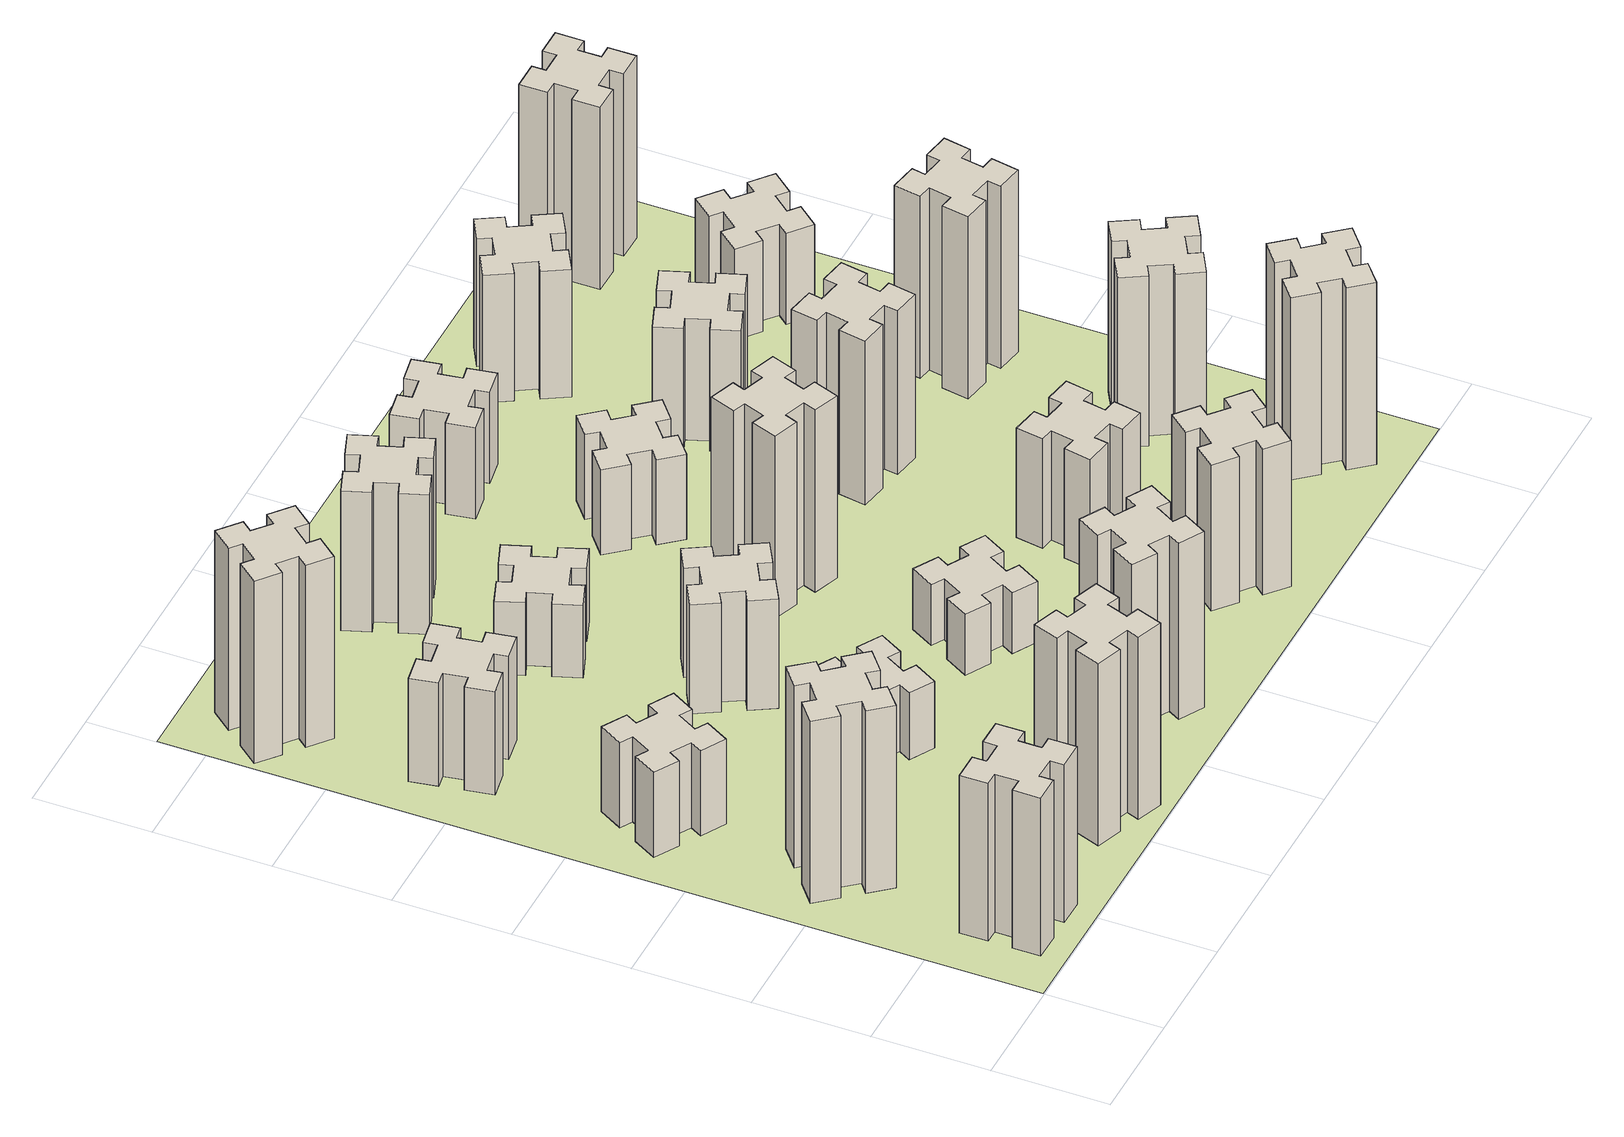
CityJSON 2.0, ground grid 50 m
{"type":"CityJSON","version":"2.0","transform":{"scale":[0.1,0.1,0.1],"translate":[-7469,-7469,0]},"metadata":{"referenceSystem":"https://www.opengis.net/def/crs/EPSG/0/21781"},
"CityObjects":{
"building1":{"type":"Building","attributes":{"class":"1000","function":"1000","usage":"1000","yearOfConstruction":2016,"roofType":"1000","measuredHeight":78,"storeysAboveGround":30,"storeysBelowGround":0},"geometry":[{"type":"Solid","lod":"1","boundaries":[[[[0,1,2,3,4,5,6,7,8,9,10,11,12,13,14,15,16,17,18,19]],[[17,16,20,21]],[[16,15,22,20]],[[15,14,23,22]],[[14,13,24,23]],[[13,12,25,24]],[[12,11,26,25]],[[11,10,27,26]],[[10,9,28,27]],[[9,8,29,28]],[[8,7,30,29]],[[7,6,31,30]],[[6,5,32,31]],[[5,4,33,32]],[[4,3,34,33]],[[3,2,35,34]],[[2,1,36,35]],[[1,0,37,36]],[[0,19,38,37]],[[19,18,39,38]],[[18,17,21,39]],[[24,25,26,27,28,29,30,31,32,33,34,35,36,37,38,39,21,20,22,23]]]]}]},
"building2":{"type":"Building","attributes":{"class":"1000","function":"1000","usage":"1000","yearOfConstruction":2016,"roofType":"1000","measuredHeight":90,"storeysAboveGround":30,"storeysBelowGround":0},"geometry":[{"type":"Solid","lod":"1","boundaries":[[[[40,41,42,43,44,45,46,47,48,49,50,51,52,53,54,55,56,57,58,59]],[[57,56,60,61]],[[56,55,62,60]],[[55,54,63,62]],[[54,53,64,63]],[[53,52,65,64]],[[52,51,66,65]],[[51,50,67,66]],[[50,49,68,67]],[[49,48,69,68]],[[48,47,70,69]],[[47,46,71,70]],[[46,45,72,71]],[[45,44,73,72]],[[44,43,74,73]],[[43,42,75,74]],[[42,41,76,75]],[[41,40,77,76]],[[40,59,78,77]],[[59,58,79,78]],[[58,57,61,79]],[[64,65,66,67,68,69,70,71,72,73,74,75,76,77,78,79,61,60,62,63]]]]}]},
"building3":{"type":"Building","attributes":{"class":"1000","function":"1000","usage":"1000","yearOfConstruction":2016,"roofType":"1000","measuredHeight":42,"storeysAboveGround":30,"storeysBelowGround":0},"geometry":[{"type":"Solid","lod":"1","boundaries":[[[[80,81,82,83,84,85,86,87,88,89,90,91,92,93,94,95,96,97,98,99]],[[97,96,100,101]],[[96,95,102,100]],[[95,94,103,102]],[[94,93,104,103]],[[93,92,105,104]],[[92,91,106,105]],[[91,90,107,106]],[[90,89,108,107]],[[89,88,109,108]],[[88,87,110,109]],[[87,86,111,110]],[[86,85,112,111]],[[85,84,113,112]],[[84,83,114,113]],[[83,82,115,114]],[[82,81,116,115]],[[81,80,117,116]],[[80,99,118,117]],[[99,98,119,118]],[[98,97,101,119]],[[104,105,106,107,108,109,110,111,112,113,114,115,116,117,118,119,101,100,102,103]]]]}]},
"building4":{"type":"Building","attributes":{"class":"1000","function":"1000","usage":"1000","yearOfConstruction":2016,"roofType":"1000","measuredHeight":51,"storeysAboveGround":30,"storeysBelowGround":0},"geometry":[{"type":"Solid","lod":"1","boundaries":[[[[120,121,122,123,124,125,126,127,128,129,130,131,132,133,134,135,136,137,138,139]],[[137,136,140,141]],[[136,135,142,140]],[[135,134,143,142]],[[134,133,144,143]],[[133,132,145,144]],[[132,131,146,145]],[[131,130,147,146]],[[130,129,148,147]],[[129,128,149,148]],[[128,127,150,149]],[[127,126,151,150]],[[126,125,152,151]],[[125,124,153,152]],[[124,123,154,153]],[[123,122,155,154]],[[122,121,156,155]],[[121,120,157,156]],[[120,139,158,157]],[[139,138,159,158]],[[138,137,141,159]],[[144,145,146,147,148,149,150,151,152,153,154,155,156,157,158,159,141,140,142,143]]]]}]},
"building5":{"type":"Building","attributes":{"class":"1000","function":"1000","usage":"1000","yearOfConstruction":2016,"roofType":"1000","measuredHeight":90,"storeysAboveGround":30,"storeysBelowGround":0},"geometry":[{"type":"Solid","lod":"1","boundaries":[[[[160,161,162,163,164,165,166,167,168,169,170,171,172,173,174,175,176,177,178,179]],[[177,176,180,181]],[[176,175,182,180]],[[175,174,183,182]],[[174,173,184,183]],[[173,172,185,184]],[[172,171,186,185]],[[171,170,187,186]],[[170,169,188,187]],[[169,168,189,188]],[[168,167,190,189]],[[167,166,191,190]],[[166,165,192,191]],[[165,164,193,192]],[[164,163,194,193]],[[163,162,195,194]],[[162,161,196,195]],[[161,160,197,196]],[[160,179,198,197]],[[179,178,199,198]],[[178,177,181,199]],[[184,185,186,187,188,189,190,191,192,193,194,195,196,197,198,199,181,180,182,183]]]]}]},
"building6":{"type":"Building","attributes":{"class":"1000","function":"1000","usage":"1000","yearOfConstruction":2016,"roofType":"1000","measuredHeight":90,"storeysAboveGround":30,"storeysBelowGround":0},"geometry":[{"type":"Solid","lod":"1","boundaries":[[[[200,201,202,203,204,205,206,207,208,209,210,211,212,213,214,215,216,217,218,219]],[[217,216,220,221]],[[216,215,222,220]],[[215,214,223,222]],[[214,213,224,223]],[[213,212,225,224]],[[212,211,226,225]],[[211,210,227,226]],[[210,209,228,227]],[[209,208,229,228]],[[208,207,230,229]],[[207,206,231,230]],[[206,205,232,231]],[[205,204,233,232]],[[204,203,234,233]],[[203,202,235,234]],[[202,201,236,235]],[[201,200,237,236]],[[200,219,238,237]],[[219,218,239,238]],[[218,217,221,239]],[[224,225,226,227,228,229,230,231,232,233,234,235,236,237,238,239,221,220,222,223]]]]}]},
"building7":{"type":"Building","attributes":{"class":"1000","function":"1000","usage":"1000","yearOfConstruction":2016,"roofType":"1000","measuredHeight":33,"storeysAboveGround":30,"storeysBelowGround":0},"geometry":[{"type":"Solid","lod":"1","boundaries":[[[[240,241,242,243,244,245,246,247,248,249,250,251,252,253,254,255,256,257,258,259]],[[257,256,260,261]],[[256,255,262,260]],[[255,254,263,262]],[[254,253,264,263]],[[253,252,265,264]],[[252,251,266,265]],[[251,250,267,266]],[[250,249,268,267]],[[249,248,269,268]],[[248,247,270,269]],[[247,246,271,270]],[[246,245,272,271]],[[245,244,273,272]],[[244,243,274,273]],[[243,242,275,274]],[[242,241,276,275]],[[241,240,277,276]],[[240,259,278,277]],[[259,258,279,278]],[[258,257,261,279]],[[264,265,266,267,268,269,270,271,272,273,274,275,276,277,278,279,261,260,262,263]]]]}]},
"building8":{"type":"Building","attributes":{"class":"1000","function":"1000","usage":"1000","yearOfConstruction":2016,"roofType":"1000","measuredHeight":54,"storeysAboveGround":30,"storeysBelowGround":0},"geometry":[{"type":"Solid","lod":"1","boundaries":[[[[280,281,282,283,284,285,286,287,288,289,290,291,292,293,294,295,296,297,298,299]],[[297,296,300,301]],[[296,295,302,300]],[[295,294,303,302]],[[294,293,304,303]],[[293,292,305,304]],[[292,291,306,305]],[[291,290,307,306]],[[290,289,308,307]],[[289,288,309,308]],[[288,287,310,309]],[[287,286,311,310]],[[286,285,312,311]],[[285,284,313,312]],[[284,283,314,313]],[[283,282,315,314]],[[282,281,316,315]],[[281,280,317,316]],[[280,299,318,317]],[[299,298,319,318]],[[298,297,301,319]],[[304,305,306,307,308,309,310,311,312,313,314,315,316,317,318,319,301,300,302,303]]]]}]},
"building9":{"type":"Building","attributes":{"class":"1000","function":"1000","usage":"1000","yearOfConstruction":2016,"roofType":"1000","measuredHeight":87,"storeysAboveGround":30,"storeysBelowGround":0},"geometry":[{"type":"Solid","lod":"1","boundaries":[[[[320,321,322,323,324,325,326,327,328,329,330,331,332,333,334,335,336,337,338,339]],[[337,336,340,341]],[[336,335,342,340]],[[335,334,343,342]],[[334,333,344,343]],[[333,332,345,344]],[[332,331,346,345]],[[331,330,347,346]],[[330,329,348,347]],[[329,328,349,348]],[[328,327,350,349]],[[327,326,351,350]],[[326,325,352,351]],[[325,324,353,352]],[[324,323,354,353]],[[323,322,355,354]],[[322,321,356,355]],[[321,320,357,356]],[[320,339,358,357]],[[339,338,359,358]],[[338,337,341,359]],[[344,345,346,347,348,349,350,351,352,353,354,355,356,357,358,359,341,340,342,343]]]]}]},
"building10":{"type":"Building","attributes":{"class":"1000","function":"1000","usage":"1000","yearOfConstruction":2016,"roofType":"1000","measuredHeight":36,"storeysAboveGround":30,"storeysBelowGround":0},"geometry":[{"type":"Solid","lod":"1","boundaries":[[[[360,361,362,363,364,365,366,367,368,369,370,371,372,373,374,375,376,377,378,379]],[[377,376,380,381]],[[376,375,382,380]],[[375,374,383,382]],[[374,373,384,383]],[[373,372,385,384]],[[372,371,386,385]],[[371,370,387,386]],[[370,369,388,387]],[[369,368,389,388]],[[368,367,390,389]],[[367,366,391,390]],[[366,365,392,391]],[[365,364,393,392]],[[364,363,394,393]],[[363,362,395,394]],[[362,361,396,395]],[[361,360,397,396]],[[360,379,398,397]],[[379,378,399,398]],[[378,377,381,399]],[[384,385,386,387,388,389,390,391,392,393,394,395,396,397,398,399,381,380,382,383]]]]}]},
"building11":{"type":"Building","attributes":{"class":"1000","function":"1000","usage":"1000","yearOfConstruction":2016,"roofType":"1000","measuredHeight":69,"storeysAboveGround":30,"storeysBelowGround":0},"geometry":[{"type":"Solid","lod":"1","boundaries":[[[[400,401,402,403,404,405,406,407,408,409,410,411,412,413,414,415,416,417,418,419]],[[417,416,420,421]],[[416,415,422,420]],[[415,414,423,422]],[[414,413,424,423]],[[413,412,425,424]],[[412,411,426,425]],[[411,410,427,426]],[[410,409,428,427]],[[409,408,429,428]],[[408,407,430,429]],[[407,406,431,430]],[[406,405,432,431]],[[405,404,433,432]],[[404,403,434,433]],[[403,402,435,434]],[[402,401,436,435]],[[401,400,437,436]],[[400,419,438,437]],[[419,418,439,438]],[[418,417,421,439]],[[424,425,426,427,428,429,430,431,432,433,434,435,436,437,438,439,421,420,422,423]]]]}]},
"building12":{"type":"Building","attributes":{"class":"1000","function":"1000","usage":"1000","yearOfConstruction":2016,"roofType":"1000","measuredHeight":30,"storeysAboveGround":30,"storeysBelowGround":0},"geometry":[{"type":"Solid","lod":"1","boundaries":[[[[440,441,442,443,444,445,446,447,448,449,450,451,452,453,454,455,456,457,458,459]],[[457,456,460,461]],[[456,455,462,460]],[[455,454,463,462]],[[454,453,464,463]],[[453,452,465,464]],[[452,451,466,465]],[[451,450,467,466]],[[450,449,468,467]],[[449,448,469,468]],[[448,447,470,469]],[[447,446,471,470]],[[446,445,472,471]],[[445,444,473,472]],[[444,443,474,473]],[[443,442,475,474]],[[442,441,476,475]],[[441,440,477,476]],[[440,459,478,477]],[[459,458,479,478]],[[458,457,461,479]],[[464,465,466,467,468,469,470,471,472,473,474,475,476,477,478,479,461,460,462,463]]]]}]},
"building13":{"type":"Building","attributes":{"class":"1000","function":"1000","usage":"1000","yearOfConstruction":2016,"roofType":"1000","measuredHeight":90,"storeysAboveGround":30,"storeysBelowGround":0},"geometry":[{"type":"Solid","lod":"1","boundaries":[[[[480,481,482,483,484,485,486,487,488,489,490,491,492,493,494,495,496,497,498,499]],[[497,496,500,501]],[[496,495,502,500]],[[495,494,503,502]],[[494,493,504,503]],[[493,492,505,504]],[[492,491,506,505]],[[491,490,507,506]],[[490,489,508,507]],[[489,488,509,508]],[[488,487,510,509]],[[487,486,511,510]],[[486,485,512,511]],[[485,484,513,512]],[[484,483,514,513]],[[483,482,515,514]],[[482,481,516,515]],[[481,480,517,516]],[[480,499,518,517]],[[499,498,519,518]],[[498,497,501,519]],[[504,505,506,507,508,509,510,511,512,513,514,515,516,517,518,519,501,500,502,503]]]]}]},
"building14":{"type":"Building","attributes":{"class":"1000","function":"1000","usage":"1000","yearOfConstruction":2016,"roofType":"1000","measuredHeight":72,"storeysAboveGround":30,"storeysBelowGround":0},"geometry":[{"type":"Solid","lod":"1","boundaries":[[[[520,521,522,523,524,525,526,527,528,529,530,531,532,533,534,535,536,537,538,539]],[[537,536,540,541]],[[536,535,542,540]],[[535,534,543,542]],[[534,533,544,543]],[[533,532,545,544]],[[532,531,546,545]],[[531,530,547,546]],[[530,529,548,547]],[[529,528,549,548]],[[528,527,550,549]],[[527,526,551,550]],[[526,525,552,551]],[[525,524,553,552]],[[524,523,554,553]],[[523,522,555,554]],[[522,521,556,555]],[[521,520,557,556]],[[520,539,558,557]],[[539,538,559,558]],[[538,537,541,559]],[[544,545,546,547,548,549,550,551,552,553,554,555,556,557,558,559,541,540,542,543]]]]}]},
"building15":{"type":"Building","attributes":{"class":"1000","function":"1000","usage":"1000","yearOfConstruction":2016,"roofType":"1000","measuredHeight":42,"storeysAboveGround":30,"storeysBelowGround":0},"geometry":[{"type":"Solid","lod":"1","boundaries":[[[[560,561,562,563,564,565,566,567,568,569,570,571,572,573,574,575,576,577,578,579]],[[577,576,580,581]],[[576,575,582,580]],[[575,574,583,582]],[[574,573,584,583]],[[573,572,585,584]],[[572,571,586,585]],[[571,570,587,586]],[[570,569,588,587]],[[569,568,589,588]],[[568,567,590,589]],[[567,566,591,590]],[[566,565,592,591]],[[565,564,593,592]],[[564,563,594,593]],[[563,562,595,594]],[[562,561,596,595]],[[561,560,597,596]],[[560,579,598,597]],[[579,578,599,598]],[[578,577,581,599]],[[584,585,586,587,588,589,590,591,592,593,594,595,596,597,598,599,581,580,582,583]]]]}]},
"building16":{"type":"Building","attributes":{"class":"1000","function":"1000","usage":"1000","yearOfConstruction":2016,"roofType":"1000","measuredHeight":45,"storeysAboveGround":30,"storeysBelowGround":0},"geometry":[{"type":"Solid","lod":"1","boundaries":[[[[600,601,602,603,604,605,606,607,608,609,610,611,612,613,614,615,616,617,618,619]],[[617,616,620,621]],[[616,615,622,620]],[[615,614,623,622]],[[614,613,624,623]],[[613,612,625,624]],[[612,611,626,625]],[[611,610,627,626]],[[610,609,628,627]],[[609,608,629,628]],[[608,607,630,629]],[[607,606,631,630]],[[606,605,632,631]],[[605,604,633,632]],[[604,603,634,633]],[[603,602,635,634]],[[602,601,636,635]],[[601,600,637,636]],[[600,619,638,637]],[[619,618,639,638]],[[618,617,621,639]],[[624,625,626,627,628,629,630,631,632,633,634,635,636,637,638,639,621,620,622,623]]]]}]},
"building17":{"type":"Building","attributes":{"class":"1000","function":"1000","usage":"1000","yearOfConstruction":2016,"roofType":"1000","measuredHeight":54,"storeysAboveGround":30,"storeysBelowGround":0},"geometry":[{"type":"Solid","lod":"1","boundaries":[[[[640,641,642,643,644,645,646,647,648,649,650,651,652,653,654,655,656,657,658,659]],[[657,656,660,661]],[[656,655,662,660]],[[655,654,663,662]],[[654,653,664,663]],[[653,652,665,664]],[[652,651,666,665]],[[651,650,667,666]],[[650,649,668,667]],[[649,648,669,668]],[[648,647,670,669]],[[647,646,671,670]],[[646,645,672,671]],[[645,644,673,672]],[[644,643,674,673]],[[643,642,675,674]],[[642,641,676,675]],[[641,640,677,676]],[[640,659,678,677]],[[659,658,679,678]],[[658,657,661,679]],[[664,665,666,667,668,669,670,671,672,673,674,675,676,677,678,679,661,660,662,663]]]]}]},
"building18":{"type":"Building","attributes":{"class":"1000","function":"1000","usage":"1000","yearOfConstruction":2016,"roofType":"1000","measuredHeight":81,"storeysAboveGround":30,"storeysBelowGround":0},"geometry":[{"type":"Solid","lod":"1","boundaries":[[[[680,681,682,683,684,685,686,687,688,689,690,691,692,693,694,695,696,697,698,699]],[[697,696,700,701]],[[696,695,702,700]],[[695,694,703,702]],[[694,693,704,703]],[[693,692,705,704]],[[692,691,706,705]],[[691,690,707,706]],[[690,689,708,707]],[[689,688,709,708]],[[688,687,710,709]],[[687,686,711,710]],[[686,685,712,711]],[[685,684,713,712]],[[684,683,714,713]],[[683,682,715,714]],[[682,681,716,715]],[[681,680,717,716]],[[680,699,718,717]],[[699,698,719,718]],[[698,697,701,719]],[[704,705,706,707,708,709,710,711,712,713,714,715,716,717,718,719,701,700,702,703]]]]}]},
"building19":{"type":"Building","attributes":{"class":"1000","function":"1000","usage":"1000","yearOfConstruction":2016,"roofType":"1000","measuredHeight":60,"storeysAboveGround":30,"storeysBelowGround":0},"geometry":[{"type":"Solid","lod":"1","boundaries":[[[[720,721,722,723,724,725,726,727,728,729,730,731,732,733,734,735,736,737,738,739]],[[737,736,740,741]],[[736,735,742,740]],[[735,734,743,742]],[[734,733,744,743]],[[733,732,745,744]],[[732,731,746,745]],[[731,730,747,746]],[[730,729,748,747]],[[729,728,749,748]],[[728,727,750,749]],[[727,726,751,750]],[[726,725,752,751]],[[725,724,753,752]],[[724,723,754,753]],[[723,722,755,754]],[[722,721,756,755]],[[721,720,757,756]],[[720,739,758,757]],[[739,738,759,758]],[[738,737,741,759]],[[744,745,746,747,748,749,750,751,752,753,754,755,756,757,758,759,741,740,742,743]]]]}]},
"building20":{"type":"Building","attributes":{"class":"1000","function":"1000","usage":"1000","yearOfConstruction":2016,"roofType":"1000","measuredHeight":90,"storeysAboveGround":30,"storeysBelowGround":0},"geometry":[{"type":"Solid","lod":"1","boundaries":[[[[760,761,762,763,764,765,766,767,768,769,770,771,772,773,774,775,776,777,778,779]],[[777,776,780,781]],[[776,775,782,780]],[[775,774,783,782]],[[774,773,784,783]],[[773,772,785,784]],[[772,771,786,785]],[[771,770,787,786]],[[770,769,788,787]],[[769,768,789,788]],[[768,767,790,789]],[[767,766,791,790]],[[766,765,792,791]],[[765,764,793,792]],[[764,763,794,793]],[[763,762,795,794]],[[762,761,796,795]],[[761,760,797,796]],[[760,779,798,797]],[[779,778,799,798]],[[778,777,781,799]],[[784,785,786,787,788,789,790,791,792,793,794,795,796,797,798,799,781,780,782,783]]]]}]},
"building21":{"type":"Building","attributes":{"class":"1000","function":"1000","usage":"1000","yearOfConstruction":2016,"roofType":"1000","measuredHeight":63,"storeysAboveGround":30,"storeysBelowGround":0},"geometry":[{"type":"Solid","lod":"1","boundaries":[[[[800,801,802,803,804,805,806,807,808,809,810,811,812,813,814,815,816,817,818,819]],[[817,816,820,821]],[[816,815,822,820]],[[815,814,823,822]],[[814,813,824,823]],[[813,812,825,824]],[[812,811,826,825]],[[811,810,827,826]],[[810,809,828,827]],[[809,808,829,828]],[[808,807,830,829]],[[807,806,831,830]],[[806,805,832,831]],[[805,804,833,832]],[[804,803,834,833]],[[803,802,835,834]],[[802,801,836,835]],[[801,800,837,836]],[[800,819,838,837]],[[819,818,839,838]],[[818,817,821,839]],[[824,825,826,827,828,829,830,831,832,833,834,835,836,837,838,839,821,820,822,823]]]]}]},
"building22":{"type":"Building","attributes":{"class":"1000","function":"1000","usage":"1000","yearOfConstruction":2016,"roofType":"1000","measuredHeight":84,"storeysAboveGround":30,"storeysBelowGround":0},"geometry":[{"type":"Solid","lod":"1","boundaries":[[[[840,841,842,843,844,845,846,847,848,849,850,851,852,853,854,855,856,857,858,859]],[[857,856,860,861]],[[856,855,862,860]],[[855,854,863,862]],[[854,853,864,863]],[[853,852,865,864]],[[852,851,866,865]],[[851,850,867,866]],[[850,849,868,867]],[[849,848,869,868]],[[848,847,870,869]],[[847,846,871,870]],[[846,845,872,871]],[[845,844,873,872]],[[844,843,874,873]],[[843,842,875,874]],[[842,841,876,875]],[[841,840,877,876]],[[840,859,878,877]],[[859,858,879,878]],[[858,857,861,879]],[[864,865,866,867,868,869,870,871,872,873,874,875,876,877,878,879,861,860,862,863]]]]}]},
"building23":{"type":"Building","attributes":{"class":"1000","function":"1000","usage":"1000","yearOfConstruction":2016,"roofType":"1000","measuredHeight":90,"storeysAboveGround":30,"storeysBelowGround":0},"geometry":[{"type":"Solid","lod":"1","boundaries":[[[[880,881,882,883,884,885,886,887,888,889,890,891,892,893,894,895,896,897,898,899]],[[897,896,900,901]],[[896,895,902,900]],[[895,894,903,902]],[[894,893,904,903]],[[893,892,905,904]],[[892,891,906,905]],[[891,890,907,906]],[[890,889,908,907]],[[889,888,909,908]],[[888,887,910,909]],[[887,886,911,910]],[[886,885,912,911]],[[885,884,913,912]],[[884,883,914,913]],[[883,882,915,914]],[[882,881,916,915]],[[881,880,917,916]],[[880,899,918,917]],[[899,898,919,918]],[[898,897,901,919]],[[904,905,906,907,908,909,910,911,912,913,914,915,916,917,918,919,901,900,902,903]]]]}]},
"building24":{"type":"Building","attributes":{"class":"1000","function":"1000","usage":"1000","yearOfConstruction":2016,"roofType":"1000","measuredHeight":45,"storeysAboveGround":30,"storeysBelowGround":0},"geometry":[{"type":"Solid","lod":"1","boundaries":[[[[920,921,922,923,924,925,926,927,928,929,930,931,932,933,934,935,936,937,938,939]],[[937,936,940,941]],[[936,935,942,940]],[[935,934,943,942]],[[934,933,944,943]],[[933,932,945,944]],[[932,931,946,945]],[[931,930,947,946]],[[930,929,948,947]],[[929,928,949,948]],[[928,927,950,949]],[[927,926,951,950]],[[926,925,952,951]],[[925,924,953,952]],[[924,923,954,953]],[[923,922,955,954]],[[922,921,956,955]],[[921,920,957,956]],[[920,939,958,957]],[[939,938,959,958]],[[938,937,941,959]],[[944,945,946,947,948,949,950,951,952,953,954,955,956,957,958,959,941,940,942,943]]]]}]},
"building25":{"type":"Building","attributes":{"class":"1000","function":"1000","usage":"1000","yearOfConstruction":2016,"roofType":"1000","measuredHeight":90,"storeysAboveGround":30,"storeysBelowGround":0},"geometry":[{"type":"Solid","lod":"1","boundaries":[[[[960,961,962,963,964,965,966,967,968,969,970,971,972,973,974,975,976,977,978,979]],[[977,976,980,981]],[[976,975,982,980]],[[975,974,983,982]],[[974,973,984,983]],[[973,972,985,984]],[[972,971,986,985]],[[971,970,987,986]],[[970,969,988,987]],[[969,968,989,988]],[[968,967,990,989]],[[967,966,991,990]],[[966,965,992,991]],[[965,964,993,992]],[[964,963,994,993]],[[963,962,995,994]],[[962,961,996,995]],[[961,960,997,996]],[[960,979,998,997]],[[979,978,999,998]],[[978,977,981,999]],[[984,985,986,987,988,989,990,991,992,993,994,995,996,997,998,999,981,980,982,983]]]]}]},
"landuse1":{"type":"LandUse","attributes":{"name":"plot1","function":"1010"},"geometry":[{"type":"MultiSurface","lod":"1","boundaries":[[[1000,1001,1002,1003]]]}]}
},
"vertices":[
[265,325,0],[265,225,0],[205,225,0],[205,105,0],[325,105,0],[325,165,0],[425,165,0],[425,105,0],[545,105,0],[545,225,0],[485,225,0],[485,325,0],[545,325,0],[545,445,0],[425,445,0],[425,385,0],[325,385,0],[325,445,0],[205,445,0],[205,325,0],[325,385,780],[325,445,780],[425,385,780],[425,445,780],[545,445,780],[545,325,780],[485,325,780],[485,225,780],[545,225,780],[545,105,780],[425,105,780],[425,165,780],[325,165,780],[325,105,780],[205,105,780],[205,225,780],[265,225,780],[265,325,780],[205,325,780],[205,445,780],
[492,1048,0],[427,1124,0],[473,1163,0],[396,1255,0],[304,1178,0],[343,1132,0],[266,1067,0],[228,1113,0],[136,1036,0],[213,944,0],[259,983,0],[323,906,0],[277,868,0],[354,776,0],[446,853,0],[408,899,0],[484,963,0],[523,917,0],[615,994,0],[538,1086,0],[484,963,900],[523,917,900],[408,899,900],[446,853,900],[354,776,900],[277,868,900],[323,906,900],[259,983,900],[213,944,900],[136,1036,900],[228,1113,900],[266,1067,900],[343,1132,900],[304,1178,900],[396,1255,900],[473,1163,900],[427,1124,900],[492,1048,900],[538,1086,900],[615,994,900],
[474,1826,0],[387,1876,0],[417,1928,0],[313,1988,0],[253,1884,0],[305,1854,0],[255,1767,0],[203,1797,0],[143,1693,0],[247,1633,0],[277,1685,0],[364,1635,0],[334,1583,0],[438,1523,0],[498,1627,0],[446,1657,0],[496,1744,0],[548,1714,0],[608,1818,0],[504,1878,0],[496,1744,420],[548,1714,420],[446,1657,420],[498,1627,420],[438,1523,420],[334,1583,420],[364,1635,420],[277,1685,420],[247,1633,420],[143,1693,420],[203,1797,420],[255,1767,420],[305,1854,420],[253,1884,420],[313,1988,420],[417,1928,420],[387,1876,420],[474,1826,420],[504,1878,420],[608,1818,420],
[405,2712,0],[307,2695,0],[297,2754,0],[178,2733,0],[199,2615,0],[258,2625,0],[276,2527,0],[217,2517,0],[237,2398,0],[356,2419,0],[345,2478,0],[444,2496,0],[454,2437,0],[572,2457,0],[551,2576,0],[492,2565,0],[475,2664,0],[534,2674,0],[513,2792,0],[395,2771,0],[475,2664,510],[534,2674,510],[492,2565,510],[551,2576,510],[572,2457,510],[454,2437,510],[444,2496,510],[345,2478,510],[356,2419,510],[237,2398,510],[217,2517,510],[276,2527,510],[258,2625,510],[199,2615,510],[178,2733,510],[297,2754,510],[307,2695,510],[405,2712,510],[395,2771,510],[513,2792,510],
[1029,360,0],[995,266,0],[939,287,0],[897,174,0],[1010,133,0],[1031,189,0],[1125,155,0],[1104,99,0],[1217,57,0],[1258,170,0],[1202,191,0],[1236,285,0],[1292,264,0],[1333,377,0],[1220,418,0],[1200,362,0],[1106,396,0],[1127,452,0],[1014,493,0],[973,380,0],[1106,396,900],[1127,452,900],[1200,362,900],[1220,418,900],[1333,377,900],[1292,264,900],[1236,285,900],[1202,191,900],[1258,170,900],[1217,57,900],[1104,99,900],[1125,155,900],[1031,189,900],[1010,133,900],[897,174,900],[939,287,900],[995,266,900],[1029,360,900],[973,380,900],[1014,493,900],
[384,3387,0],[308,3452,0],[346,3498,0],[254,3575,0],[177,3483,0],[223,3444,0],[159,3368,0],[113,3406,0],[36,3314,0],[128,3237,0],[166,3283,0],[243,3219,0],[204,3173,0],[296,3096,0],[373,3188,0],[327,3226,0],[392,3303,0],[438,3264,0],[515,3356,0],[423,3433,0],[392,3303,900],[438,3264,900],[327,3226,900],[373,3188,900],[296,3096,900],[204,3173,900],[243,3219,900],[166,3283,900],[128,3237,900],[36,3314,900],[113,3406,900],[159,3368,900],[223,3444,900],[177,3483,900],[254,3575,900],[346,3498,900],[308,3452,900],[384,3387,900],[423,3433,900],[515,3356,900],
[1186,1117,0],[1236,1204,0],[1288,1174,0],[1348,1278,0],[1244,1338,0],[1214,1286,0],[1127,1336,0],[1157,1388,0],[1053,1448,0],[993,1344,0],[1045,1314,0],[995,1227,0],[943,1257,0],[883,1153,0],[987,1093,0],[1017,1145,0],[1104,1095,0],[1074,1043,0],[1178,983,0],[1238,1087,0],[1104,1095,330],[1074,1043,330],[1017,1145,330],[987,1093,330],[883,1153,330],[943,1257,330],[995,1227,330],[1045,1314,330],[993,1344,330],[1053,1448,330],[1157,1388,330],[1127,1336,330],[1214,1286,330],[1244,1338,330],[1348,1278,330],[1288,1174,330],[1236,1204,330],[1186,1117,330],[1238,1087,330],[1178,983,330],
[1336,1867,0],[1286,1954,0],[1338,1984,0],[1278,2088,0],[1174,2028,0],[1204,1976,0],[1117,1926,0],[1087,1978,0],[983,1918,0],[1043,1814,0],[1095,1844,0],[1145,1757,0],[1093,1727,0],[1153,1623,0],[1257,1683,0],[1227,1735,0],[1314,1785,0],[1344,1733,0],[1448,1793,0],[1388,1897,0],[1314,1785,540],[1344,1733,540],[1227,1735,540],[1257,1683,540],[1153,1623,540],[1093,1727,540],[1145,1757,540],[1095,1844,540],[1043,1814,540],[983,1918,540],[1087,1978,540],[1117,1926,540],[1204,1976,540],[1174,2028,540],[1278,2088,540],[1338,1984,540],[1286,1954,540],[1336,1867,540],[1388,1897,540],[1448,1793,540],
[1657,305,0],[1744,255,0],[1714,203,0],[1818,143,0],[1878,247,0],[1826,277,0],[1876,364,0],[1928,334,0],[1988,438,0],[1884,498,0],[1854,446,0],[1767,496,0],[1797,548,0],[1693,608,0],[1633,504,0],[1685,474,0],[1635,387,0],[1583,417,0],[1523,313,0],[1627,253,0],[1635,387,870],[1583,417,870],[1685,474,870],[1633,504,870],[1693,608,870],[1797,548,870],[1767,496,870],[1854,446,870],[1884,498,870],[1988,438,870],[1928,334,870],[1876,364,870],[1826,277,870],[1878,247,870],[1818,143,870],[1714,203,870],[1744,255,870],[1657,305,870],[1627,253,870],[1523,313,870],
[1106,2475,0],[1200,2509,0],[1220,2453,0],[1333,2494,0],[1292,2607,0],[1236,2586,0],[1202,2680,0],[1258,2700,0],[1217,2813,0],[1104,2772,0],[1125,2716,0],[1031,2682,0],[1010,2738,0],[897,2697,0],[939,2584,0],[995,2605,0],[1029,2511,0],[973,2490,0],[1014,2377,0],[1127,2419,0],[1029,2511,360],[973,2490,360],[995,2605,360],[939,2584,360],[897,2697,360],[1010,2738,360],[1031,2682,360],[1125,2716,360],[1104,2772,360],[1217,2813,360],[1258,2700,360],[1202,2680,360],[1236,2586,360],[1292,2607,360],[1333,2494,360],[1220,2453,360],[1200,2509,360],[1106,2475,360],[1127,2419,360],[1014,2377,360],
[1125,3356,0],[1031,3322,0],[1010,3378,0],[897,3337,0],[939,3224,0],[995,3245,0],[1029,3151,0],[973,3130,0],[1014,3017,0],[1127,3059,0],[1106,3115,0],[1200,3149,0],[1220,3093,0],[1333,3134,0],[1292,3247,0],[1236,3226,0],[1202,3320,0],[1258,3340,0],[1217,3453,0],[1104,3412,0],[1202,3320,690],[1258,3340,690],[1236,3226,690],[1292,3247,690],[1333,3134,690],[1220,3093,690],[1200,3149,690],[1106,3115,690],[1127,3059,690],[1014,3017,690],[973,3130,690],[1029,3151,690],[995,3245,690],[939,3224,690],[897,3337,690],[1010,3378,690],[1031,3322,690],[1125,3356,690],[1104,3412,690],[1217,3453,690],
[1757,1045,0],[1844,995,0],[1814,943,0],[1918,883,0],[1978,987,0],[1926,1017,0],[1976,1104,0],[2028,1074,0],[2088,1178,0],[1984,1238,0],[1954,1186,0],[1867,1236,0],[1897,1288,0],[1793,1348,0],[1733,1244,0],[1785,1214,0],[1735,1127,0],[1683,1157,0],[1623,1053,0],[1727,993,0],[1735,1127,300],[1683,1157,300],[1785,1214,300],[1733,1244,300],[1793,1348,300],[1897,1288,300],[1867,1236,300],[1954,1186,300],[1984,1238,300],[2088,1178,300],[2028,1074,300],[1976,1104,300],[1926,1017,300],[1978,987,300],[1918,883,300],[1814,943,300],[1844,995,300],[1757,1045,300],[1727,993,300],[1623,1053,300],
[1940,2042,0],[1846,2076,0],[1867,2132,0],[1754,2173,0],[1713,2060,0],[1769,2040,0],[1735,1946,0],[1679,1967,0],[1637,1854,0],[1750,1813,0],[1771,1869,0],[1865,1835,0],[1844,1779,0],[1957,1737,0],[1998,1850,0],[1942,1871,0],[1976,1965,0],[2032,1944,0],[2073,2057,0],[1960,2098,0],[1976,1965,900],[2032,1944,900],[1942,1871,900],[1998,1850,900],[1957,1737,900],[1844,1779,900],[1865,1835,900],[1771,1869,900],[1750,1813,900],[1637,1854,900],[1679,1967,900],[1735,1946,900],[1769,2040,900],[1713,2060,900],[1754,2173,900],[1867,2132,900],[1846,2076,900],[1940,2042,900],[1960,2098,900],[2073,2057,900],
[2486,323,0],[2563,259,0],[2524,213,0],[2616,136,0],[2693,228,0],[2647,266,0],[2712,343,0],[2758,304,0],[2835,396,0],[2743,473,0],[2704,427,0],[2628,492,0],[2666,538,0],[2574,615,0],[2497,523,0],[2543,484,0],[2479,408,0],[2433,446,0],[2356,354,0],[2448,277,0],[2479,408,720],[2433,446,720],[2543,484,720],[2497,523,720],[2574,615,720],[2666,538,720],[2628,492,720],[2704,427,720],[2743,473,720],[2835,396,720],[2758,304,720],[2712,343,720],[2647,266,720],[2693,228,720],[2616,136,720],[2524,213,720],[2563,259,720],[2486,323,720],[2448,277,720],[2356,354,720],
[1839,2563,0],[1903,2486,0],[1857,2448,0],[1934,2356,0],[2026,2433,0],[1988,2479,0],[2064,2543,0],[2103,2497,0],[2195,2574,0],[2118,2666,0],[2072,2628,0],[2007,2704,0],[2053,2743,0],[1976,2835,0],[1884,2758,0],[1923,2712,0],[1846,2647,0],[1808,2693,0],[1716,2616,0],[1793,2524,0],[1846,2647,420],[1808,2693,420],[1923,2712,420],[1884,2758,420],[1976,2835,420],[2053,2743,420],[2007,2704,420],[2072,2628,420],[2118,2666,420],[2195,2574,420],[2103,2497,420],[2064,2543,420],[1988,2479,420],[2026,2433,420],[1934,2356,420],[1857,2448,420],[1903,2486,420],[1839,2563,420],[1793,2524,420],[1716,2616,420],
[1738,3365,0],[1756,3267,0],[1697,3257,0],[1717,3138,0],[1836,3159,0],[1825,3218,0],[1924,3236,0],[1934,3177,0],[2052,3197,0],[2031,3316,0],[1972,3305,0],[1955,3404,0],[2014,3414,0],[1993,3532,0],[1875,3511,0],[1885,3452,0],[1787,3435,0],[1777,3494,0],[1658,3473,0],[1679,3355,0],[1787,3435,450],[1777,3494,450],[1885,3452,450],[1875,3511,450],[1993,3532,450],[2014,3414,450],[1955,3404,450],[1972,3305,450],[2031,3316,450],[2052,3197,450],[1934,3177,450],[1924,3236,450],[1825,3218,450],[1836,3159,450],[1717,3138,450],[1697,3257,450],[1756,3267,450],[1738,3365,450],[1679,3355,450],[1658,3473,450],
[2496,1084,0],[2478,985,0],[2419,996,0],[2398,877,0],[2517,857,0],[2527,916,0],[2625,898,0],[2615,839,0],[2733,818,0],[2754,937,0],[2695,947,0],[2712,1045,0],[2771,1035,0],[2792,1153,0],[2674,1174,0],[2664,1115,0],[2565,1132,0],[2576,1191,0],[2457,1212,0],[2437,1094,0],[2565,1132,540],[2576,1191,540],[2664,1115,540],[2674,1174,540],[2792,1153,540],[2771,1035,540],[2712,1045,540],[2695,947,540],[2754,937,540],[2733,818,540],[2615,839,540],[2625,898,540],[2527,916,540],[2517,857,540],[2398,877,540],[2419,996,540],[2478,985,540],[2496,1084,540],[2437,1094,540],[2457,1212,540],
[2527,1856,0],[2625,1838,0],[2615,1779,0],[2733,1758,0],[2754,1877,0],[2695,1887,0],[2712,1985,0],[2771,1975,0],[2792,2093,0],[2674,2114,0],[2664,2055,0],[2565,2072,0],[2576,2131,0],[2457,2152,0],[2437,2034,0],[2496,2024,0],[2478,1925,0],[2419,1936,0],[2398,1817,0],[2517,1797,0],[2478,1925,810],[2419,1936,810],[2496,2024,810],[2437,2034,810],[2457,2152,810],[2576,2131,810],[2565,2072,810],[2664,2055,810],[2674,2114,810],[2792,2093,810],[2771,1975,810],[2712,1985,810],[2695,1887,810],[2754,1877,810],[2733,1758,810],[2615,1779,810],[2625,1838,810],[2527,1856,810],[2517,1797,810],[2398,1817,810],
[2586,2475,0],[2680,2509,0],[2700,2453,0],[2813,2494,0],[2772,2607,0],[2716,2586,0],[2682,2680,0],[2738,2700,0],[2697,2813,0],[2584,2772,0],[2605,2716,0],[2511,2682,0],[2490,2738,0],[2377,2697,0],[2419,2584,0],[2475,2605,0],[2509,2511,0],[2453,2490,0],[2494,2377,0],[2607,2419,0],[2509,2511,600],[2453,2490,600],[2475,2605,600],[2419,2584,600],[2377,2697,600],[2490,2738,600],[2511,2682,600],[2605,2716,600],[2584,2772,600],[2697,2813,600],[2738,2700,600],[2682,2680,600],[2716,2586,600],[2772,2607,600],[2813,2494,600],[2700,2453,600],[2680,2509,600],[2586,2475,600],[2607,2419,600],[2494,2377,600],
[3468,259,0],[3544,323,0],[3583,277,0],[3675,354,0],[3598,446,0],[3552,408,0],[3487,484,0],[3533,523,0],[3456,615,0],[3364,538,0],[3403,492,0],[3326,427,0],[3288,473,0],[3196,396,0],[3273,304,0],[3319,343,0],[3383,266,0],[3337,228,0],[3414,136,0],[3506,213,0],[3383,266,900],[3337,228,900],[3319,343,900],[3273,304,900],[3196,396,900],[3288,473,900],[3326,427,900],[3403,492,900],[3364,538,900],[3456,615,900],[3533,523,900],[3487,484,900],[3552,408,900],[3598,446,900],[3675,354,900],[3583,277,900],[3544,323,900],[3468,259,900],[3506,213,900],[3414,136,900],
[2716,3347,0],[2666,3434,0],[2718,3464,0],[2658,3568,0],[2554,3508,0],[2584,3456,0],[2497,3406,0],[2467,3458,0],[2363,3398,0],[2423,3294,0],[2475,3324,0],[2525,3237,0],[2473,3207,0],[2533,3103,0],[2637,3163,0],[2607,3215,0],[2694,3265,0],[2724,3213,0],[2828,3273,0],[2768,3377,0],[2694,3265,630],[2724,3213,630],[2607,3215,630],[2637,3163,630],[2533,3103,630],[2473,3207,630],[2525,3237,630],[2475,3324,630],[2423,3294,630],[2363,3398,630],[2467,3458,630],[2497,3406,630],[2584,3456,630],[2554,3508,630],[2658,3568,630],[2718,3464,630],[2666,3434,630],[2716,3347,630],[2768,3377,630],[2828,3273,630],
[3215,1004,0],[3265,917,0],[3213,887,0],[3273,783,0],[3377,843,0],[3347,895,0],[3434,945,0],[3464,893,0],[3568,953,0],[3508,1057,0],[3456,1027,0],[3406,1114,0],[3458,1144,0],[3398,1248,0],[3294,1188,0],[3324,1136,0],[3237,1086,0],[3207,1138,0],[3103,1078,0],[3163,974,0],[3237,1086,840],[3207,1138,840],[3324,1136,840],[3294,1188,840],[3398,1248,840],[3458,1144,840],[3406,1114,840],[3456,1027,840],[3508,1057,840],[3568,953,840],[3464,893,840],[3434,945,840],[3347,895,840],[3377,843,840],[3273,783,840],[3213,887,840],[3265,917,840],[3215,1004,840],[3163,974,840],[3103,1078,840],
[3435,1787,0],[3452,1885,0],[3511,1875,0],[3532,1993,0],[3414,2014,0],[3404,1955,0],[3305,1972,0],[3316,2031,0],[3197,2052,0],[3177,1934,0],[3236,1924,0],[3218,1825,0],[3159,1836,0],[3138,1717,0],[3257,1697,0],[3267,1756,0],[3365,1738,0],[3355,1679,0],[3473,1658,0],[3494,1777,0],[3365,1738,900],[3355,1679,900],[3267,1756,900],[3257,1697,900],[3138,1717,900],[3159,1836,900],[3218,1825,900],[3236,1924,900],[3177,1934,900],[3197,2052,900],[3316,2031,900],[3305,1972,900],[3404,1955,900],[3414,2014,900],[3532,1993,900],[3511,1875,900],[3452,1885,900],[3435,1787,900],[3494,1777,900],[3473,1658,900],
[3444,2747,0],[3368,2812,0],[3406,2858,0],[3314,2935,0],[3237,2843,0],[3283,2804,0],[3219,2728,0],[3173,2766,0],[3096,2674,0],[3188,2597,0],[3226,2643,0],[3303,2579,0],[3264,2533,0],[3356,2456,0],[3433,2548,0],[3387,2586,0],[3452,2663,0],[3498,2624,0],[3575,2716,0],[3483,2793,0],[3452,2663,450],[3498,2624,450],[3387,2586,450],[3433,2548,450],[3356,2456,450],[3264,2533,450],[3303,2579,450],[3226,2643,450],[3188,2597,450],[3096,2674,450],[3173,2766,450],[3219,2728,450],[3283,2804,450],[3237,2843,450],[3314,2935,450],[3406,2858,450],[3368,2812,450],[3444,2747,450],[3483,2793,450],[3575,2716,450],
[3285,3325,0],[3385,3325,0],[3385,3265,0],[3505,3265,0],[3505,3385,0],[3445,3385,0],[3445,3485,0],[3505,3485,0],[3505,3605,0],[3385,3605,0],[3385,3545,0],[3285,3545,0],[3285,3605,0],[3165,3605,0],[3165,3485,0],[3225,3485,0],[3225,3385,0],[3165,3385,0],[3165,3265,0],[3285,3265,0],[3225,3385,900],[3165,3385,900],[3225,3485,900],[3165,3485,900],[3165,3605,900],[3285,3605,900],[3285,3545,900],[3385,3545,900],[3385,3605,900],[3505,3605,900],[3505,3485,900],[3445,3485,900],[3445,3385,900],[3505,3385,900],[3505,3265,900],[3385,3265,900],[3385,3325,900],[3285,3325,900],[3285,3265,900],[3165,3265,900],
[5,3705,0],[3705,3705,0],[3705,5,0],[5,5,0]
]}
